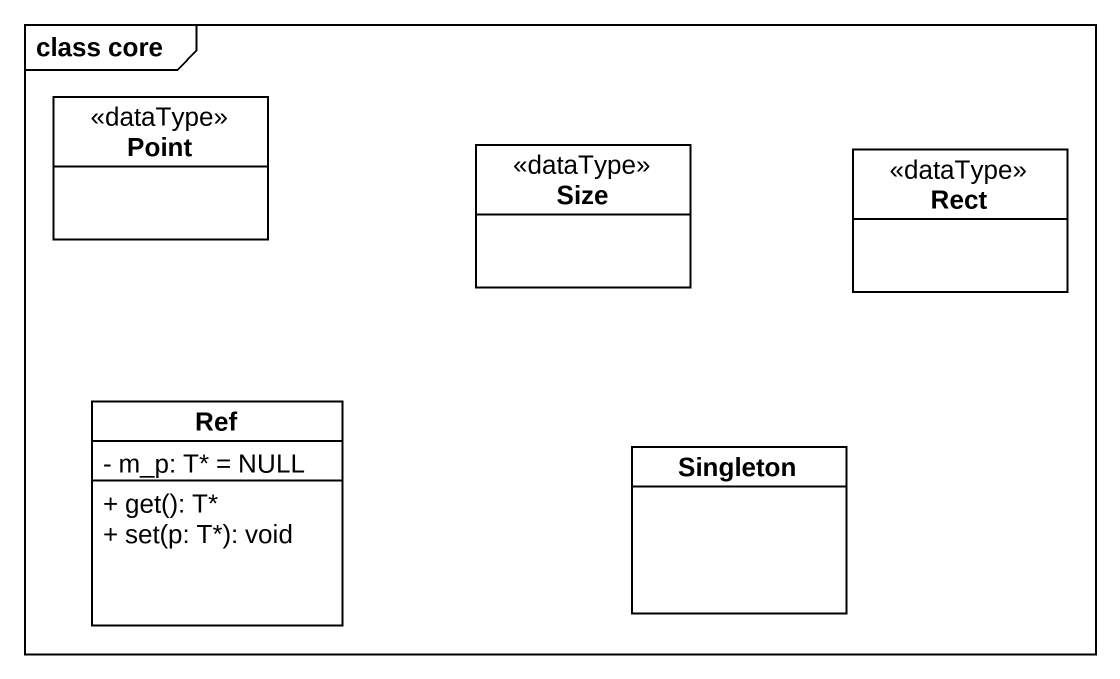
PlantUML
@startuml
mainframe class core
hide circle
hide empty members
skinparam classAttributeIconSize 0
class Point <<dataType>>
class Size <<dataType>>
class Rect <<dataType>>
class "Ref" as Ref_ {
  - m_p: T* = NULL
  + get(): T*
  + set(p: T*): void
}
class Singleton
@enduml
